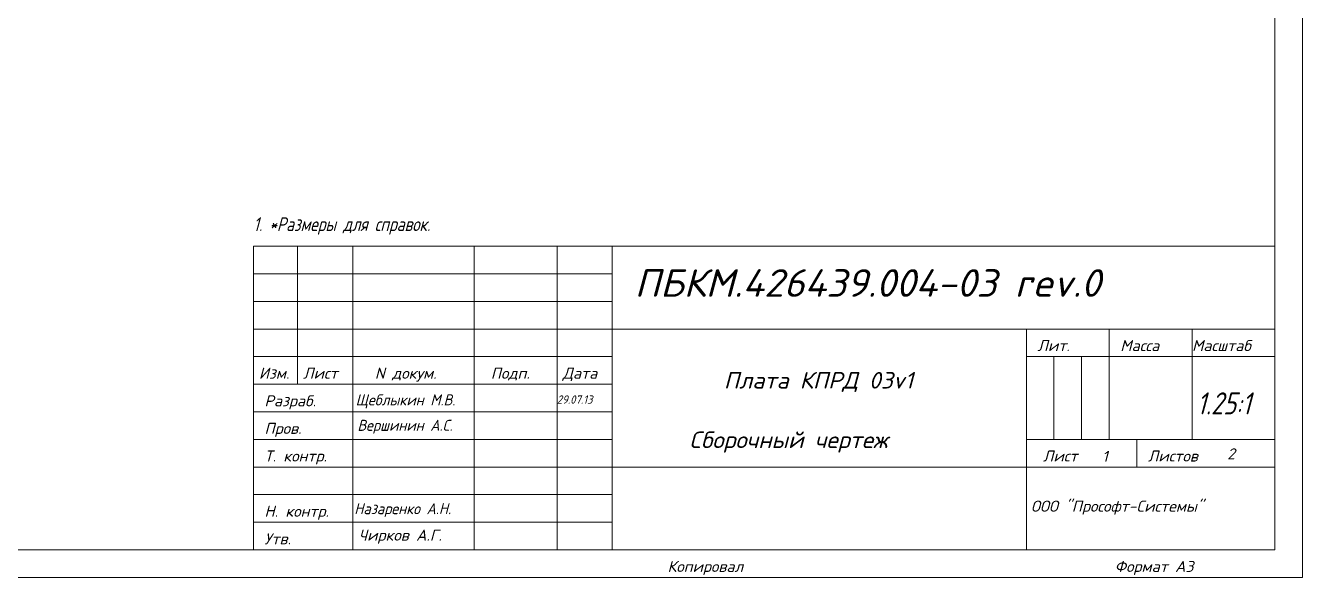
# Model space of a CAD drawing. Extents: x 25 to 880, y 8 to 306.
# Drawn here: x 214.1 to 445.4, y 7.9 to 107.9 of the extents above; entities that cross this region are included whole.
import ezdxf

# ---------------------------------------------------------------- set-up
doc = ezdxf.new("R2010")
doc.units = 0
doc.header["$MEASUREMENT"] = 0
doc.layers.add('BOARD', color=7, linetype='Continuous')
doc.layers.add('РАМКА', color=7, linetype='Continuous', lineweight=0)
doc.styles.add('ADRF1', font='romans', dxfattribs={"oblique": 15})
doc.styles.add('ГОСТ 2.304', font='CS_Gost2304.shx')

# ---------------------------------------------------------------- blocks, each defined once
blk = doc.blocks.new('РАМКА')
at = {"layer": 'РАМКА'}
for p, q in [((420, 0), (420, 297)), ((415, 292), (415, 5)), ((230, 60), (230, 5)), ((415, 60), (230, 60)), ((238, 60), (238, 35)), ((248, 60), (248, 5)), ((270, 60), (270, 5)), ((285, 60), (285, 5)), ((295, 60), (295, 5)), ((230, 55), (295, 55)), ((230, 50), (295, 50)), ((230, 45), (415, 45)), ((370, 45), (370, 5)), ((385, 45), (385, 25)), ((400, 45), (400, 25)), ((230, 40), (295, 40)), ((370, 40), (415, 40)), ((375, 40), (375, 25)), ((380, 40), (380, 25)), ((230, 35), (295, 35)), ((230, 30), (295, 30)), ((230, 25), (295, 25)), ((370, 25), (415, 25)), ((390, 25), (390, 20)), ((230, 20), (415, 20)), ((230, 15), (295, 15)), ((230, 10), (295, 10)), ((415, 5), (20, 5)), ((0, 0), (420, 0))]:
    blk.add_line(p, q, dxfattribs=at)
at = {"layer": 'РАМКА', "style": 'ADRF1', "oblique": 15}
for s, p in [('Лит.', (372, 41)), ('Масса', (387, 41)), ('Масштаб', (400, 41)), ('Изм.', (231, 36)), ('Лист', (239, 36)), ('N докум.', (252, 36)), ('Подп.', (273, 36)), ('Дата', (286, 36)), ('Разраб.', (232, 31)), ('Пров.', (232, 26)), ('Т. контр.', (232, 21)), ('Лист', (373, 21)), ('Листов', (392, 21)), ('Н. контр.', (232, 11)), ('Утв.', (232, 6)), ('Копировал', (305, 1)), ('Формат A3', (386, 1))]:
    blk.add_text(s, height=2, dxfattribs=at).set_placement(p)

msp = doc.modelspace()

# ---------------------------------------------------------------- block references
at = {"layer": 'РАМКА'}
msp.add_blockref('РАМКА', (25.4035, 7.8965), dxfattribs=at)

# ---------------------------------------------------------------- texts
at = {"layer": 'BOARD', "linetype": 'Continuous', "insert": (255.4035, 73.1346), "char_height": 2.5, "width": 180.700783, "attachment_point": 1, "style": 'ГОСТ 2.304'}
msp.add_mtext('{\\Q15;1. *Размеры для справок.}', dxfattribs=at)
at = {"layer": 'РАМКА', "style": 'ADRF1', "oblique": 15}
for s, height, p in [('ПБКМ.426439.004-03 rev.0', 5, (324.44, 58.7341)), ('Сборочный чертеж', 3, (334.361, 31.3301)), ('1', 2, (409.1228, 28.8322)), ('2', 2, (431.7713, 29.2846)), ('ООО "Прософт-Системы"', 2, (396.2234, 19.8111)), ('Чирков А.Г.', 2, (274.47, 14.5632))]:
    msp.add_text(s, height=height, dxfattribs=at).set_placement(p)
at = {"layer": 'РАМКА', "style": 'ADRF1', "oblique": 15, "width": 0.9}
for s, height, p in [('Щеблыкин М.В.', 2, (273.9137, 39.0632)), ('29.07.13', 1.5, (310.3659, 39.374)), ('Вершинин А.С.', 2, (274.2373, 34.4539)), ('Назаренко А.Н.', 2, (273.6656, 19.356))]:
    msp.add_text(s, height=height, dxfattribs=at).set_placement(p)
at = {"layer": 'РАМКА', "linetype": 'Continuous', "attachment_point": 1}
for s, insert, char_height, width, style in [('\\pxqc;{\\H1.0714x;Плата КПРД 03v1}', (322.2924, 45.1115), 2.8, 70.927327, 'ADRF1'), ('{\\Q15;1.25:1}', (426.2614, 41.426), 4, 8, 'ГОСТ 2.304')]:
    msp.add_mtext(s, dxfattribs=dict(at, insert=insert, char_height=char_height, width=width, style=style))

doc.saveas('drawing.dxf')
